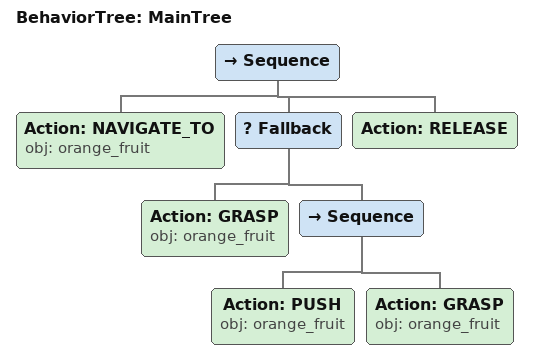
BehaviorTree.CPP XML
<root main_tree_to_execute="MainTree">
  <BehaviorTree ID="MainTree">
    <Sequence>
      <!-- Navigate to orange_fruit -->
      <Action ID="NAVIGATE_TO" obj="orange_fruit" />
      <!-- Fallback: if GRASP orange_fruit fails, try PUSH, FLIP to reposition -->
      <Fallback>
        <!-- Grasp orange_fruit -->
        <Action ID="GRASP" obj="orange_fruit" />
        <Sequence>
          <!-- Push orange_fruit forward toward front edge of table -->
          <Action ID="PUSH" obj="orange_fruit" />
          <!-- Grasp orange_fruit -->
          <Action ID="GRASP" obj="orange_fruit" />
        </Sequence>
      </Fallback>
      <!-- Release -->
      <Action ID="RELEASE" />
    </Sequence>
  </BehaviorTree>
</root>
